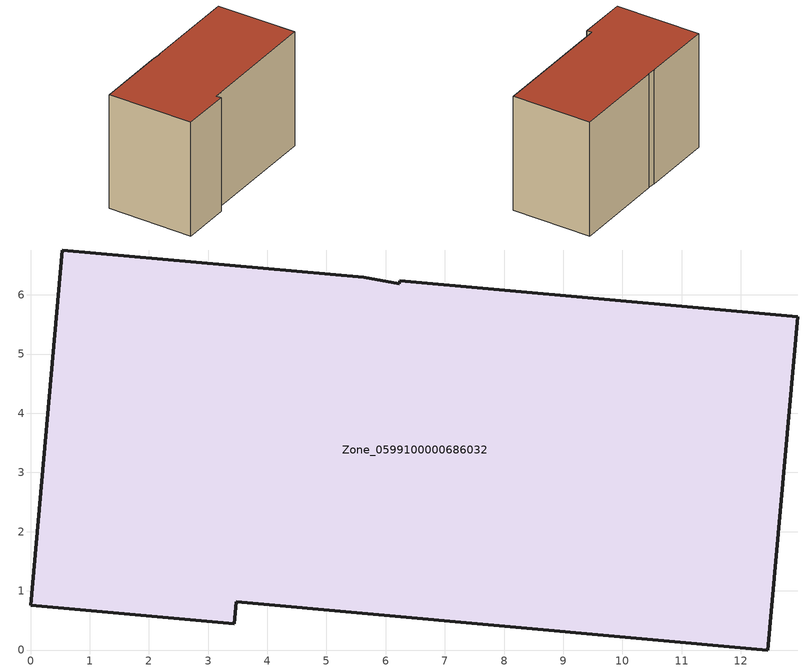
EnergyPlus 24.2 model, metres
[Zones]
Zone_0599100000686032
 floor ground (C_G): 0,0.75 0.54,6.76 5.63,6.29 6.23,6.19 6.24,6.24 12.97,5.63 12.46,0 3.48,0.82 3.44,0.44 z0
 wall outside (C_F): 0.54,6.76 0,0.75 3.44,0.44 3.48,0.82 12.46,0 12.97,5.63 6.24,6.24 6.23,6.19 5.63,6.29 0.54,6.76 z0:8.26
 roof outside (C_R): 6.24,6.24 6.23,6.19 5.63,6.29 0.54,6.76 0,0.75 3.44,0.44 3.48,0.82 12.46,0 12.97,5.63 z8.26
[BUILDING]
Pand.0599100000686032: North Axis=0; Terrain=City; Loads Convergence Tolerance Value=0.04; Temperature Convergence Tolerance Value=0.4; Solar Distribution=FullExterior; Maximum Number of Warmup Days=25; Minimum Number of Warmup Days=1
[Site:Location]
Rotterdam.The.Hague.AP_ZH_NLD Design_Conditions: Latitude=51.96; Longitude=4.45; Time Zone=1; Elevation=-4.5
[SITE:GROUNDTEMPERATURE:BUILDINGSURFACE]
18, 18, 18, 18, 18, 18, 18, 18, 18, 18, 18, 18
[MATERIAL] Thermal Absorptance=0.9; Solar Absorptance=0.7; Visible Absorptance=0.7
Name | Roughness | Thickness | Conductivity | Density | Specific Heat
G.TC.1992-2005 | MediumSmooth | 0.15 | 0.06 | 540 | 1210
F.TC.1992-2005 | Rough | 0.3 | 0.12 | 1920 | 840
R.TC.1992-2005 | MediumRough | 0.2 | 0.08 | 1500 | 1000
[CONSTRUCTION]
C_G: G.TC.1992-2005
C_F: F.TC.1992-2005
C_R: R.TC.1992-2005
[ZONE]
Zone_0599100000686032: Type=1; Multiplier=1; Ceiling Height=Autocalculate; Volume=Autocalculate; Floor Area=autocalculate; Part of Total Floor Area=Yes
[ZONEINFILTRATION:DESIGNFLOWRATE]
Infil_Zone_0599100000686032: Zone or ZoneList or Space or SpaceList=Zone_0599100000686032; Schedule=AlwaysOn; Design Flow Rate Calculation Method=Flow/Area; Flow Rate per Floor Area=0.0015; Constant Term Coefficient=1; Temperature Term Coefficient=0; Velocity Term Coefficient=0; Velocity Squared Term Coefficient=0
[HVACTEMPLATE:ZONE:IDEALLOADSAIRSYSTEM]
Zone_0599100000686032: Maximum Heating Supply Air Temperature=50; Minimum Cooling Supply Air Temperature=13; Maximum Heating Supply Air Humidity Ratio=0.0156; Minimum Cooling Supply Air Humidity Ratio=0.0077; Heating Limit=NoLimit; Cooling Limit=NoLimit; Dehumidification Control Type=ConstantSensibleHeatRatio; Cooling Sensible Heat Ratio=0.7; Dehumidification Setpoint=60; Humidification Control Type=None; Humidification Setpoint=30; Outdoor Air Method=None; Outdoor Air Flow Rate per Person=0.00944; Outdoor Air Flow Rate per Zone Floor Area=0; Outdoor Air Flow Rate per Zone=0; Demand Controlled Ventilation Type=None; Outdoor Air Economizer Type=NoEconomizer; Heat Recovery Type=None; Sensible Heat Recovery Effectiveness=0.7; Latent Heat Recovery Effectiveness=0.65
[ZONECONTROL:THERMOSTAT]
ThermostatControl_Zone_0599100000686032: Zone or ZoneList=Zone_0599100000686032; Control Type Schedule=DualSetpointControlType; Control 1=Thermostat_Zone_0599100000686032; Temperature Difference Between Cutout And Setpoint=0
[THERMOSTATSETPOINT:DUALSETPOINT]
Thermostat_Zone_0599100000686032: Heating Setpoint Temperature Schedule=HeatingSetpoint_Zone_0599100000686032; Cooling Setpoint Temperature Schedule=CoolingSetpoint_Zone_0599100000686032
[SCHEDULE:COMPACT]
HeatingSetpoint_Zone_0599100000686032: Through: 12/31, For: AllDays, Until: 24:00, 21
CoolingSetpoint_Zone_0599100000686032: Through: 12/31, For: AllDays, Until: 24:00, 24
DualSetpointControlType: Through: 12/31, For: AllDays, Until: 24:00, 4
AlwaysOn: Through: 12/31, For: AllDays, Until: 24:00, 1
